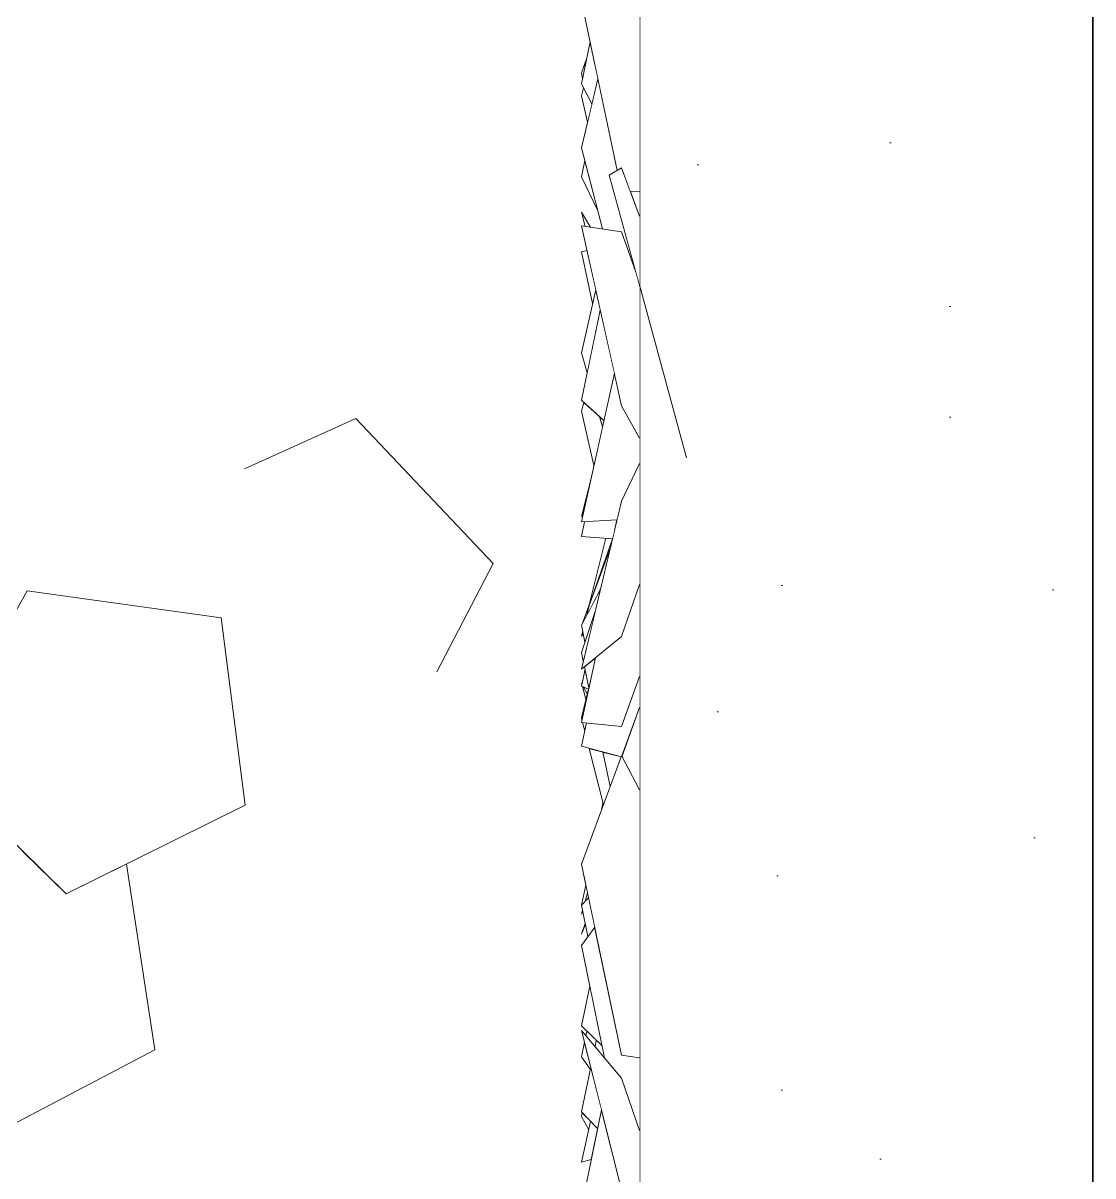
# Model space of a CAD drawing. Header units: millimetres. Extents: x -9413 to 8527, y -300 to 11224.
# Drawn here: x 8055 to 8527, y 238 to 747 of the extents above; entities that cross this region are included whole.
import ezdxf

# ---------------------------------------------------------------- set-up
doc = ezdxf.new("R2010")
doc.units = ezdxf.units.MM
doc.header["$MEASUREMENT"] = 0
doc.linetypes.add('Wipeout_Contour', pattern=[1000, 0, -1000])
doc.layers.add('Interior - Furniture', color=7, linetype='Continuous')
doc.layers.add('Structural - Bearing', color=7, linetype='Continuous')
for name, color, linetype, lineweight, true_color in [('Interior - Furniture _Pen_No__24', 7, 'Continuous', 20, 0x029e21), ('Interior - Furniture _Pen_No__4', 7, 'Continuous', 20, 0x029e21), ('Structural - Bearing_Pen_No__178', 7, 'Continuous', 15, 0xbda888)]:
    doc.layers.add(name, color=color, linetype=linetype, lineweight=lineweight, true_color=true_color)
doc.layers.add('Structural - Bearing_Pen_No__27', color=7, linetype='Continuous', lineweight=35)

# ---------------------------------------------------------------- blocks, each defined once
blk = doc.blocks.new('Section Elem_25_6')
at = {"color": 254, "linetype": 'Wipeout_Contour', "lineweight": 0, "ltscale": 33826.662935}
blk.add_wipeout([(8527.1, 0), (8527.1, 1000), (8327.1, 1000), (8327.1, 0)], dxfattribs=at).dxf.layer = 'Structural - Bearing'
at = {"layer": 'Structural - Bearing_Pen_No__178', "linetype": 'Continuous'}
h = blk.add_hatch(dxfattribs=at)
h.set_pattern_fill('Cut_Stone_0006', color=256, style=0, pattern_type=2)
h.set_pattern_definition([(45, (0, 350), (-111.3693, 111.3693), [0, -105, 0, -157.5]), (110, (350, 350), (148.0016, 53.8682), [0, -77, 0, -133])])
h.paths.add_polyline_path([(8527.1, 0), (8527.1, 1000), (8327.1, 1000), (8327.1, 0)])
at = {"layer": 'Structural - Bearing_Pen_No__27', "linetype": 'Continuous'}
for p, q in [((8327.1, 1000), (8327.1, 0)), ((8527.1, 1000), (8527.1, 0))]:
    blk.add_line(p, q, dxfattribs=at)
blk = doc.blocks.new('Section Elem_26_6')
at = {"color": 254, "linetype": 'Wipeout_Contour', "lineweight": 0, "ltscale": 24953.097735}
blk.add_wipeout([(8304.94, 490.13), (8301.91, 481.94), (8303.77, 485.47)], dxfattribs=at).dxf.layer = 'Structural - Bearing'
at = {"color": 254, "linetype": 'Wipeout_Contour', "lineweight": 0, "ltscale": 24947.60365}
blk.add_wipeout([(8304.53, 452.73), (8302.36, 453.74), (8304.03, 450.69)], dxfattribs=at).dxf.layer = 'Structural - Bearing'
blk = doc.blocks.new('Section Elem_41_6')
at = {"color": 254, "linetype": 'Wipeout_Contour', "lineweight": 0, "ltscale": 56417.425328}
blk.add_wipeout([(7974.38, 309.72), (8035.1, 252.61), (8113.2, 293.61), (8100.74, 375.62), (8074.16, 362.41), (8054.91, 381.34), (8014.89, 385.99)], dxfattribs=at).dxf.layer = 'Interior - Furniture'
at = {"layer": 'Interior - Furniture _Pen_No__4', "linetype": 'Continuous'}
blk.add_line((8035.1, 252.61), (8113.2, 293.61), dxfattribs=at)
at = {"color": 254, "linetype": 'Wipeout_Contour', "lineweight": 0, "ltscale": 40499.966749}
blk.add_wipeout([(8014.72, 420.85), (8074.16, 362.41), (8153.15, 401.67), (8142.46, 484.34), (8056.91, 496.21)], dxfattribs=at).dxf.layer = 'Interior - Furniture'
at = {"layer": 'Interior - Furniture _Pen_No__4', "linetype": 'Continuous'}
for p, q in [((8056.91, 496.21), (8014.72, 420.85)), ((8142.46, 484.34), (8056.91, 496.21)), ((8014.72, 420.85), (8074.16, 362.41)), ((8074.16, 362.41), (8153.15, 401.67)), ((8113.2, 293.61), (8100.74, 375.62))]:
    blk.add_line(p, q, dxfattribs=at)
at = {"color": 254, "linetype": 'Wipeout_Contour', "lineweight": 0, "ltscale": 32921.772962}
blk.add_wipeout([(8152.85, 550.03), (8237.76, 460.55), (8262.56, 508.31), (8201.85, 572.29)], dxfattribs=at).dxf.layer = 'Interior - Furniture'
at = {"layer": 'Interior - Furniture _Pen_No__4', "linetype": 'Continuous'}
for p, q in [((8201.85, 572.29), (8152.77, 549.99)), ((8262.56, 508.31), (8201.85, 572.29)), ((8237.72, 460.47), (8262.56, 508.31)), ((8153.15, 401.67), (8142.46, 484.34))]:
    blk.add_line(p, q, dxfattribs=at)
blk = doc.blocks.new('Section Elem_43_6')
at = {"color": 254, "linetype": 'Wipeout_Contour', "lineweight": 0, "ltscale": 75167.686216}
blk.add_wipeout([(8315.86, 797.24), (8301.45, 756.45), (8317.27, 681.73), (8319.17, 682.86), (8323.03, 672.49), (8327.1, 672.27), (8327.1, 792.04), (8323.4, 798.85), (8319.17, 789.82)], dxfattribs=at).dxf.layer = 'Interior - Furniture'
at = {"color": 254, "linetype": 'Wipeout_Contour', "lineweight": 0, "ltscale": 24988.458397}
blk.add_wipeout([(8301.45, 663.28), (8303.14, 657.05), (8305.49, 656.69)], dxfattribs=at).dxf.layer = 'Interior - Furniture'
at = {"color": 254, "linetype": 'Wipeout_Contour', "lineweight": 0, "ltscale": 33322.301919}
blk.add_wipeout([(8309.76, 620.08), (8301.45, 580.3), (8311.36, 571.35), (8315.98, 592.22)], dxfattribs=at).dxf.layer = 'Interior - Furniture'
at = {"color": 254, "linetype": 'Wipeout_Contour', "lineweight": 0, "ltscale": 41670.011891}
blk.add_wipeout([(8319.17, 535.71), (8301.45, 461.63), (8319.17, 476.02), (8327.1, 498.94), (8327.1, 552.34)], dxfattribs=at).dxf.layer = 'Interior - Furniture'
at = {"color": 254, "linetype": 'Wipeout_Contour', "lineweight": 0, "ltscale": 24961.159793}
blk.add_wipeout([(8310.32, 399.59), (8311.12, 401.73), (8310.93, 402.48)], dxfattribs=at).dxf.layer = 'Interior - Furniture'
at = {"color": 254, "linetype": 'Wipeout_Contour', "lineweight": 0, "ltscale": 24930.289696}
blk.add_wipeout([(8301.45, 375.69), (8301.46, 375.61), (8301.55, 375.83)], dxfattribs=at).dxf.layer = 'Interior - Furniture'
at = {"color": 254, "linetype": 'Wipeout_Contour', "lineweight": 0, "ltscale": 24933.182404}
blk.add_wipeout([(8302.52, 370.5), (8303.37, 366.32), (8303.38, 366.37)], dxfattribs=at).dxf.layer = 'Interior - Furniture'
at = {"color": 254, "linetype": 'Wipeout_Contour', "lineweight": 0, "ltscale": 24935.00379}
blk.add_wipeout([(8303.02, 359.12), (8304.56, 360.78), (8304.11, 362.93)], dxfattribs=at).dxf.layer = 'Interior - Furniture'
at = {"color": 254, "linetype": 'Wipeout_Contour', "lineweight": 0, "ltscale": 24927.789012}
blk.add_wipeout([(8301.45, 353.58), (8302.03, 354.65), (8301.91, 355.2)], dxfattribs=at).dxf.layer = 'Interior - Furniture'
at = {"color": 254, "linetype": 'Wipeout_Contour', "lineweight": 0, "ltscale": 33244.117186}
blk.add_wipeout([(8303.37, 299.92), (8307.44, 295.09), (8308.01, 297.85), (8303.78, 301.92)], dxfattribs=at).dxf.layer = 'Interior - Furniture'
at = {"color": 254, "linetype": 'Wipeout_Contour', "lineweight": 0, "ltscale": 33336.113614}
blk.add_wipeout([(8301.45, 714.58), (8304.17, 703.1), (8306.08, 711.09), (8302.38, 718.12)], dxfattribs=at).dxf.layer = 'Interior - Furniture'
at = {"color": 254, "linetype": 'Wipeout_Contour', "lineweight": 0, "ltscale": 24995.850377}
blk.add_wipeout([(8301.45, 678.95), (8308.68, 663.85), (8302.92, 686.08)], dxfattribs=at).dxf.layer = 'Interior - Furniture'
at = {"color": 254, "linetype": 'Wipeout_Contour', "lineweight": 0, "ltscale": 33392.574741}
blk.add_wipeout([(8319.17, 682.86), (8313.75, 679.66), (8327.1, 630.84), (8327.1, 661.53)], dxfattribs=at).dxf.layer = 'Interior - Furniture'
at = {"color": 254, "linetype": 'Wipeout_Contour', "lineweight": 0, "ltscale": 33312.604325}
blk.add_wipeout([(8301.45, 601.26), (8303.97, 592.37), (8309.76, 620.08), (8307.75, 629.08)], dxfattribs=at).dxf.layer = 'Interior - Furniture'
at = {"color": 254, "linetype": 'Wipeout_Contour', "lineweight": 0, "ltscale": 24990.146376}
blk.add_wipeout([(8311.36, 571.35), (8309.44, 573.08), (8310.73, 568.53)], dxfattribs=at).dxf.layer = 'Interior - Furniture'
at = {"color": 254, "linetype": 'Wipeout_Contour', "lineweight": 0, "ltscale": 24961.071598}
blk.add_wipeout([(8301.45, 528.98), (8302.18, 529.89), (8305.55, 545.13)], dxfattribs=at).dxf.layer = 'Interior - Furniture'
at = {"color": 254, "linetype": 'Wipeout_Contour', "lineweight": 0, "ltscale": 49978.280494}
blk.add_wipeout([(8307.69, 466.7), (8301.45, 438.14), (8319.17, 436.31), (8327.1, 458.41), (8327.1, 498.94), (8319.17, 476.02)], dxfattribs=at).dxf.layer = 'Interior - Furniture'
at = {"color": 254, "linetype": 'Wipeout_Contour', "lineweight": 0, "ltscale": 24927.584232}
blk.add_wipeout([(8301.48, 357.27), (8301.45, 357.11), (8301.53, 357.03)], dxfattribs=at).dxf.layer = 'Interior - Furniture'
at = {"color": 254, "linetype": 'Wipeout_Contour', "lineweight": 0, "ltscale": 33235.026383}
blk.add_wipeout([(8302.77, 296.98), (8301.45, 290.59), (8305.36, 285.07), (8305.54, 285.96)], dxfattribs=at).dxf.layer = 'Interior - Furniture'
at = {"layer": 'Interior - Furniture _Pen_No__4', "linetype": 'Continuous'}
blk.add_line((8319.17, 476.02), (8327.1, 498.94), dxfattribs=at)
at = {"color": 254, "linetype": 'Wipeout_Contour', "lineweight": 0, "ltscale": 33346.951232}
blk.add_wipeout([(8301.45, 719.89), (8306.08, 711.09), (8308.72, 722.11), (8305.26, 738.45)], dxfattribs=at).dxf.layer = 'Interior - Furniture'
at = {"color": 254, "linetype": 'Wipeout_Contour', "lineweight": 0, "ltscale": 25057.222674}
blk.add_wipeout([(8323.03, 672.49), (8327.1, 661.53), (8327.1, 672.27)], dxfattribs=at).dxf.layer = 'Interior - Furniture'
at = {"color": 254, "linetype": 'Wipeout_Contour', "lineweight": 0, "ltscale": 33316.646581}
blk.add_wipeout([(8301.45, 645.8), (8306.38, 623.05), (8307.75, 629.08), (8303.9, 646.32)], dxfattribs=at).dxf.layer = 'Interior - Furniture'
at = {"color": 254, "linetype": 'Wipeout_Contour', "lineweight": 0, "ltscale": 41628.645676}
blk.add_wipeout([(8302.51, 579.34), (8301.45, 575.48), (8306.97, 551.51), (8310.73, 568.53), (8309.44, 573.08)], dxfattribs=at).dxf.layer = 'Interior - Furniture'
at = {"color": 254, "linetype": 'Wipeout_Contour', "lineweight": 0, "ltscale": 33292.776857}
blk.add_wipeout([(8304.94, 490.13), (8303.77, 485.47), (8309.97, 497.23), (8314.36, 515.6)], dxfattribs=at).dxf.layer = 'Interior - Furniture'
at = {"color": 254, "linetype": 'Wipeout_Contour', "lineweight": 0, "ltscale": 24946.639495}
blk.add_wipeout([(8301.45, 476.23), (8302.25, 477.16), (8302, 478.41)], dxfattribs=at).dxf.layer = 'Interior - Furniture'
at = {"color": 254, "linetype": 'Wipeout_Contour', "lineweight": 0, "ltscale": 49966.384655}
blk.add_wipeout([(8303.68, 437.91), (8301.45, 427.59), (8319.17, 422.89), (8327.1, 444.75), (8327.1, 458.41), (8319.17, 436.31)], dxfattribs=at).dxf.layer = 'Interior - Furniture'
at = {"color": 254, "linetype": 'Wipeout_Contour', "lineweight": 0, "ltscale": 33243.206121}
blk.add_wipeout([(8303.38, 366.37), (8301.54, 357.52), (8303.02, 359.12), (8304.11, 362.93)], dxfattribs=at).dxf.layer = 'Interior - Furniture'
at = {"color": 254, "linetype": 'Wipeout_Contour', "lineweight": 0, "ltscale": 33258.700564}
blk.add_wipeout([(8307.44, 295.09), (8311.67, 290.06), (8310.57, 295.38), (8308.01, 297.85)], dxfattribs=at).dxf.layer = 'Interior - Furniture'
at = {"color": 254, "linetype": 'Wipeout_Contour', "lineweight": 0, "ltscale": 33243.094172}
blk.add_wipeout([(8301.45, 266.28), (8308.59, 258.88), (8310.29, 267.14), (8305.54, 285.96)], dxfattribs=at).dxf.layer = 'Interior - Furniture'
at = {"color": 254, "linetype": 'Wipeout_Contour', "lineweight": 0, "ltscale": 25002.578444}
blk.add_wipeout([(8301.45, 724.71), (8301.95, 722.34), (8303.82, 731.43)], dxfattribs=at).dxf.layer = 'Interior - Furniture'
at = {"color": 254, "linetype": 'Wipeout_Contour', "lineweight": 0, "ltscale": 50057.17589}
blk.add_wipeout([(8319.17, 654.6), (8301.45, 657.31), (8319.17, 577.9), (8327.1, 563.59), (8327.1, 630.84), (8325.46, 636.82)], dxfattribs=at).dxf.layer = 'Interior - Furniture'
at = {"color": 254, "linetype": 'Wipeout_Contour', "lineweight": 0, "ltscale": 33310.382383}
blk.add_wipeout([(8312.28, 519.41), (8305.2, 491.19), (8315.21, 519.15), (8315.23, 519.2)], dxfattribs=at).dxf.layer = 'Interior - Furniture'
at = {"color": 254, "linetype": 'Wipeout_Contour', "lineweight": 0, "ltscale": 24941.791373}
blk.add_wipeout([(8301.45, 455.42), (8301.6, 454.89), (8301.64, 455.07)], dxfattribs=at).dxf.layer = 'Interior - Furniture'
at = {"color": 254, "linetype": 'Wipeout_Contour', "lineweight": 0, "ltscale": 58237.243006}
blk.add_wipeout([(8301.45, 224.2), (8317.99, 200.48), (8319.17, 206.21), (8322.89, 207.91), (8326.21, 216.04), (8319.17, 231.87), (8310.29, 267.14)], dxfattribs=at).dxf.layer = 'Interior - Furniture'
at = {"layer": 'Interior - Furniture _Pen_No__4', "linetype": 'Continuous'}
for p, q in [((8303.82, 731.43), (8301.45, 724.71)), ((8307.75, 629.08), (8301.45, 601.26))]:
    blk.add_line(p, q, dxfattribs=at)
at = {"color": 254, "linetype": 'Wipeout_Contour', "lineweight": 0, "ltscale": 58388.033665}
blk.add_wipeout([(8308.72, 722.11), (8301.45, 691.73), (8310.74, 655.89), (8319.17, 654.6), (8325.46, 636.82), (8313.75, 679.66), (8317.27, 681.73)], dxfattribs=at).dxf.layer = 'Interior - Furniture'
at = {"color": 254, "linetype": 'Wipeout_Contour', "lineweight": 0, "ltscale": 41634.633835}
blk.add_wipeout([(8301.45, 520.18), (8315.23, 519.2), (8316.1, 522.87), (8317.09, 527.52), (8302.87, 526.68)], dxfattribs=at).dxf.layer = 'Interior - Furniture'
at = {"color": 254, "linetype": 'Wipeout_Contour', "lineweight": 0, "ltscale": 33278.707485}
blk.add_wipeout([(8301.45, 481.08), (8302.99, 473.57), (8307.64, 487.49), (8309.97, 497.23)], dxfattribs=at).dxf.layer = 'Interior - Furniture'
at = {"color": 254, "linetype": 'Wipeout_Contour', "lineweight": 0, "ltscale": 33260.863493}
blk.add_wipeout([(8302.36, 453.74), (8301.86, 453.98), (8303.45, 448.35), (8304.03, 450.69)], dxfattribs=at).dxf.layer = 'Interior - Furniture'
at = {"color": 254, "linetype": 'Wipeout_Contour', "lineweight": 0, "ltscale": 58250.631252}
blk.add_wipeout([(8307.31, 347.7), (8301.45, 339.65), (8311.67, 290.06), (8319.17, 281.13), (8327.1, 258.1), (8327.1, 290.07), (8319.17, 291.22)], dxfattribs=at).dxf.layer = 'Interior - Furniture'
at = {"layer": 'Interior - Furniture _Pen_No__4', "linetype": 'Continuous'}
for p, q in [((8301.45, 756.45), (8317.27, 681.73)), ((8305.26, 738.45), (8301.45, 719.89)), ((8301.45, 724.71), (8301.95, 722.34)), ((8308.72, 722.11), (8301.45, 691.73)), ((8301.45, 719.89), (8306.08, 711.09)), ((8302.38, 718.12), (8301.45, 714.58)), ((8301.45, 714.58), (8304.17, 703.1)), ((8301.45, 691.73), (8310.74, 655.89)), ((8302.92, 686.08), (8301.45, 678.95)), ((8319.17, 682.86), (8313.75, 679.66)), ((8327.1, 661.53), (8319.17, 682.86)), ((8301.45, 678.95), (8308.68, 663.85)), ((8323.03, 672.49), (8327.1, 672.27)), ((8305.49, 656.69), (8301.45, 663.28)), ((8301.45, 663.28), (8303.14, 657.05)), ((8319.17, 654.6), (8301.45, 657.31)), ((8325.46, 636.82), (8319.17, 654.6)), ((8303.9, 646.32), (8301.45, 645.8)), ((8301.45, 645.8), (8306.38, 623.05))]:
    blk.add_line(p, q, dxfattribs=at)
at = {"color": 254, "linetype": 'Wipeout_Contour', "lineweight": 0, "ltscale": 24999.902413}
blk.add_wipeout([(8316.1, 522.87), (8317.22, 527.52), (8317.09, 527.52)], dxfattribs=at).dxf.layer = 'Interior - Furniture'
at = {"color": 254, "linetype": 'Wipeout_Contour', "lineweight": 0, "ltscale": 33293.507319}
blk.add_wipeout([(8301.86, 481.85), (8301.91, 481.94), (8314.36, 515.6), (8315.21, 519.15)], dxfattribs=at).dxf.layer = 'Interior - Furniture'
at = {"color": 254, "linetype": 'Wipeout_Contour', "lineweight": 0, "ltscale": 33263.236512}
blk.add_wipeout([(8301.45, 454.17), (8304.53, 452.73), (8304.74, 453.59), (8303.03, 461.58)], dxfattribs=at).dxf.layer = 'Interior - Furniture'
at = {"color": 254, "linetype": 'Wipeout_Contour', "lineweight": 0, "ltscale": 24934.28382}
blk.add_wipeout([(8301.45, 304.16), (8310.57, 295.38), (8305.13, 321.8)], dxfattribs=at).dxf.layer = 'Interior - Furniture'
at = {"layer": 'Interior - Furniture _Pen_No__4', "linetype": 'Continuous'}
for p, q in [((8301.45, 520.18), (8315.23, 519.2)), ((8312.28, 519.41), (8305.2, 491.19))]:
    blk.add_line(p, q, dxfattribs=at)
at = {"color": 254, "linetype": 'Wipeout_Contour', "lineweight": 0, "ltscale": 58355.184367}
blk.add_wipeout([(8315.98, 592.22), (8301.45, 526.6), (8317.22, 527.52), (8319.17, 535.71), (8327.1, 552.34), (8327.1, 563.59), (8319.17, 577.9)], dxfattribs=at).dxf.layer = 'Interior - Furniture'
at = {"color": 254, "linetype": 'Wipeout_Contour', "lineweight": 0, "ltscale": 24952.254399}
blk.add_wipeout([(8307.64, 487.49), (8301.45, 468.96), (8302.28, 465.09)], dxfattribs=at).dxf.layer = 'Interior - Furniture'
at = {"color": 254, "linetype": 'Wipeout_Contour', "lineweight": 0, "ltscale": 33260.629541}
blk.add_wipeout([(8301.45, 440.21), (8301.69, 439.25), (8304.78, 453.39), (8304.74, 453.59)], dxfattribs=at).dxf.layer = 'Interior - Furniture'
at = {"color": 254, "linetype": 'Wipeout_Contour', "lineweight": 0, "ltscale": 41613.347733}
blk.add_wipeout([(8319.17, 281.13), (8301.45, 302.2), (8319.17, 231.87), (8327.1, 214.03), (8327.1, 258.1)], dxfattribs=at).dxf.layer = 'Interior - Furniture'
at = {"layer": 'Interior - Furniture _Pen_No__24', "linetype": 'Continuous'}
blk.add_line((8347.85, 554.95), (8313.75, 679.66), dxfattribs=at)
at = {"layer": 'Interior - Furniture _Pen_No__4', "linetype": 'Continuous'}
for p, q in [((8301.45, 657.31), (8319.17, 577.9)), ((8309.76, 620.08), (8301.45, 580.3)), ((8301.45, 601.26), (8303.97, 592.37)), ((8315.98, 592.22), (8301.45, 526.6)), ((8301.45, 580.3), (8311.36, 571.35)), ((8302.51, 579.34), (8301.45, 575.48)), ((8301.45, 575.48), (8306.97, 551.51)), ((8319.17, 577.9), (8327.1, 563.59)), ((8309.44, 573.08), (8310.73, 568.53)), ((8327.1, 552.34), (8319.17, 535.71)), ((8305.55, 545.13), (8301.45, 528.98)), ((8301.45, 528.98), (8302.18, 529.89)), ((8301.45, 526.6), (8317.22, 527.52)), ((8302.87, 526.68), (8301.45, 520.18)), ((8317.09, 527.52), (8316.1, 522.87)), ((8315.21, 519.15), (8301.86, 481.85)), ((8301.91, 481.94), (8314.36, 515.6)), ((8309.97, 497.23), (8301.45, 481.08)), ((8304.94, 490.13), (8303.77, 485.47)), ((8301.45, 481.08), (8302.99, 473.57)), ((8301.5, 480.84), (8301.45, 480.71)), ((8302, 478.41), (8301.45, 476.23)), ((8301.45, 476.23), (8302.25, 477.16)), ((8327.1, 258.1), (8319.17, 281.13))]:
    blk.add_line(p, q, dxfattribs=at)
at = {"color": 254, "linetype": 'Wipeout_Contour', "lineweight": 0, "ltscale": 24953.715253}
blk.add_wipeout([(8307.69, 466.7), (8302.79, 462.71), (8304.78, 453.39)], dxfattribs=at).dxf.layer = 'Interior - Furniture'
at = {"color": 254, "linetype": 'Wipeout_Contour', "lineweight": 0, "ltscale": 24942.996546}
blk.add_wipeout([(8303.68, 437.91), (8301.98, 438.08), (8302.92, 434.37)], dxfattribs=at).dxf.layer = 'Interior - Furniture'
at = {"color": 254, "linetype": 'Wipeout_Contour', "lineweight": 0, "ltscale": 58291.962084}
blk.add_wipeout([(8301.45, 375.57), (8319.17, 291.22), (8327.1, 290.07), (8327.1, 408.43), (8319.32, 423.28), (8319.17, 422.89), (8318.95, 422.94)], dxfattribs=at).dxf.layer = 'Interior - Furniture'
at = {"color": 254, "linetype": 'Wipeout_Contour', "lineweight": 0, "ltscale": 33236.508051}
blk.add_wipeout([(8301.45, 244.1), (8305.78, 245.22), (8308.59, 258.88), (8305.5, 262.08)], dxfattribs=at).dxf.layer = 'Interior - Furniture'
at = {"layer": 'Interior - Furniture _Pen_No__4', "linetype": 'Continuous'}
for p, q in [((8319.17, 535.71), (8301.45, 461.63)), ((8307.64, 487.49), (8301.45, 468.96)), ((8301.45, 461.63), (8319.17, 476.02)), ((8301.45, 468.96), (8302.28, 465.09)), ((8307.69, 466.7), (8301.45, 438.14)), ((8303.03, 461.58), (8301.45, 454.17)), ((8302.79, 462.71), (8304.78, 453.39)), ((8301.64, 455.07), (8301.45, 455.42)), ((8301.45, 455.42), (8301.6, 454.89)), ((8301.45, 454.17), (8304.53, 452.73)), ((8304.74, 453.59), (8301.45, 440.21)), ((8301.86, 453.98), (8303.45, 448.35)), ((8304.03, 450.69), (8302.36, 453.74)), ((8301.45, 440.21), (8301.69, 439.25)), ((8301.98, 438.08), (8302.92, 434.37)), ((8301.55, 375.83), (8301.45, 375.69)), ((8301.45, 375.69), (8301.46, 375.61)), ((8302.52, 370.5), (8303.37, 366.32)), ((8301.45, 339.65), (8311.67, 290.06)), ((8305.13, 321.8), (8301.45, 304.16)), ((8301.45, 304.16), (8310.57, 295.38)), ((8319.17, 281.13), (8301.45, 302.2)), ((8303.78, 301.92), (8303.37, 299.92)), ((8302.77, 296.98), (8301.45, 290.59)), ((8308.01, 297.85), (8307.44, 295.09)), ((8301.45, 290.59), (8305.36, 285.07)), ((8319.17, 291.22), (8327.1, 290.07)), ((8301.45, 244.1), (8305.78, 245.22))]:
    blk.add_line(p, q, dxfattribs=at)
at = {"color": 254, "linetype": 'Wipeout_Contour', "lineweight": 0, "ltscale": 33282.219366}
blk.add_wipeout([(8310.84, 425.1), (8304.85, 426.69), (8311.12, 401.73), (8314.11, 409.84)], dxfattribs=at).dxf.layer = 'Interior - Furniture'
at = {"color": 254, "linetype": 'Wipeout_Contour', "lineweight": 0, "ltscale": 33247.518591}
blk.add_wipeout([(8304.56, 360.78), (8301.45, 357.43), (8304.32, 343.6), (8307.31, 347.7)], dxfattribs=at).dxf.layer = 'Interior - Furniture'
at = {"color": 254, "linetype": 'Wipeout_Contour', "lineweight": 0, "ltscale": 33230.144126}
blk.add_wipeout([(8301.8, 265.91), (8301.45, 264.2), (8304.65, 258.3), (8305.5, 262.08)], dxfattribs=at).dxf.layer = 'Interior - Furniture'
at = {"layer": 'Interior - Furniture _Pen_No__4', "linetype": 'Continuous'}
for p, q in [((8303.68, 437.91), (8301.45, 427.59)), ((8310.93, 402.48), (8310.32, 399.59)), ((8303.38, 366.37), (8301.54, 357.52)), ((8304.11, 362.93), (8303.02, 359.12)), ((8304.56, 360.78), (8301.45, 357.43)), ((8301.48, 357.27), (8301.45, 357.11)), ((8301.45, 357.11), (8301.53, 357.03)), ((8301.91, 355.2), (8301.45, 353.58)), ((8301.45, 353.58), (8302.03, 354.65)), ((8301.45, 302.2), (8319.17, 231.87)), ((8305.54, 285.96), (8301.45, 266.28)), ((8310.29, 267.14), (8301.45, 224.2)), ((8301.45, 266.28), (8308.59, 258.88)), ((8301.8, 265.91), (8301.45, 264.2)), ((8301.45, 264.2), (8304.65, 258.3)), ((8305.5, 262.08), (8301.45, 244.1))]:
    blk.add_line(p, q, dxfattribs=at)
at = {"color": 254, "linetype": 'Wipeout_Contour', "lineweight": 0, "ltscale": 24975.72281}
blk.add_wipeout([(8318.95, 422.94), (8310.84, 425.1), (8314.11, 409.84)], dxfattribs=at).dxf.layer = 'Interior - Furniture'
at = {"color": 254, "linetype": 'Wipeout_Contour', "lineweight": 0, "ltscale": 24929.134487}
blk.add_wipeout([(8301.45, 344.62), (8303.18, 349.08), (8303.11, 349.44)], dxfattribs=at).dxf.layer = 'Interior - Furniture'
at = {"layer": 'Interior - Furniture _Pen_No__4', "linetype": 'Continuous'}
for p, q in [((8304.85, 426.69), (8311.12, 401.73)), ((8310.84, 425.1), (8314.11, 409.84)), ((8301.45, 375.57), (8319.17, 291.22)), ((8301.45, 357.43), (8304.32, 343.6)), ((8303.11, 349.44), (8301.45, 344.62)), ((8301.45, 344.62), (8303.18, 349.08)), ((8307.31, 347.7), (8301.45, 339.65))]:
    blk.add_line(p, q, dxfattribs=at)
at = {"color": 254, "linetype": 'Wipeout_Contour', "lineweight": 0, "ltscale": 25005.653825}
blk.add_wipeout([(8319.32, 423.28), (8327.1, 408.43), (8327.1, 444.75)], dxfattribs=at).dxf.layer = 'Interior - Furniture'
at = {"layer": 'Interior - Furniture _Pen_No__4', "linetype": 'Continuous'}
for p, q in [((8319.17, 436.31), (8327.1, 458.41)), ((8319.17, 422.89), (8327.1, 444.75)), ((8301.45, 438.14), (8319.17, 436.31)), ((8301.45, 427.59), (8319.17, 422.89)), ((8318.95, 422.94), (8301.45, 375.57)), ((8327.1, 408.43), (8319.32, 423.28))]:
    blk.add_line(p, q, dxfattribs=at)

msp = doc.modelspace()

# ---------------------------------------------------------------- block references
at = {"layer": 'Structural - Bearing'}
for name in ['Section Elem_26_6', 'Section Elem_25_6']:
    msp.add_blockref(name, (0, 0), dxfattribs=at)

# ---------------------------------------------------------------- next in the draw order: block references
at = {"layer": 'Interior - Furniture'}
msp.add_blockref('Section Elem_41_6', (0, 0), dxfattribs=at)

# ---------------------------------------------------------------- next in the draw order: block references
msp.add_blockref('Section Elem_43_6', (0, 0), dxfattribs=at)

doc.saveas('drawing.dxf')
